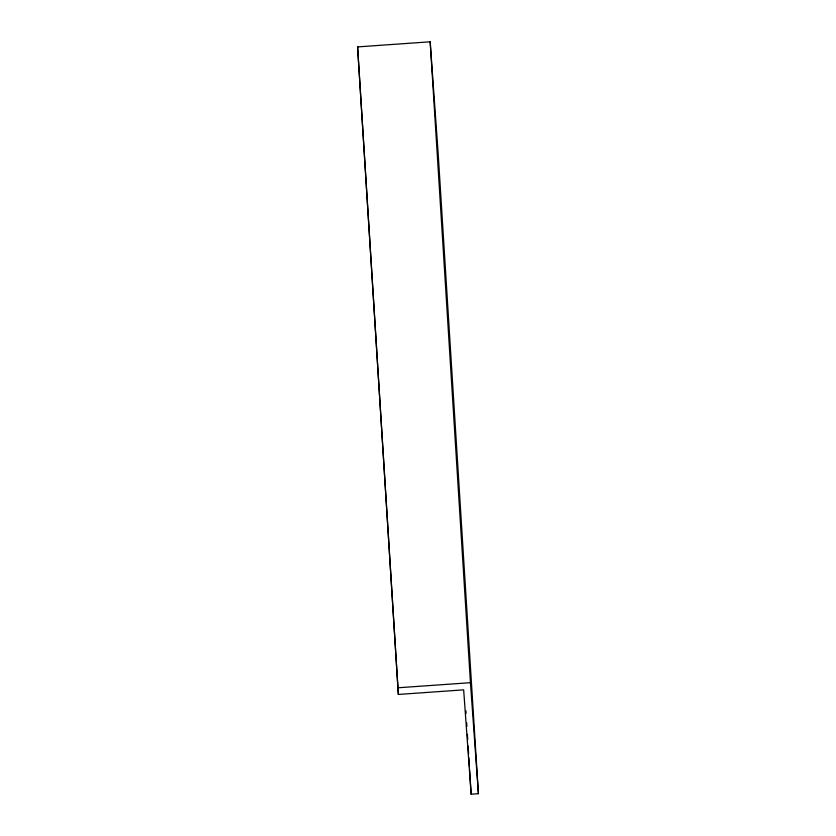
<?xml version="1.0" encoding="UTF-8"?>
<svg xmlns="http://www.w3.org/2000/svg" width="836" height="836" viewBox="0 0 836 836"><rect width="100%" height="100%" fill="white"/><g stroke="black" fill="none" stroke-linecap="round" stroke-linejoin="round"><path stroke-width="1.25" d="M357.589 46.9L430.174 41.8L438.127 152.81L478.411 793.688L471.149 794.2L463.666 689.857L398.354 694.444L357.589 46.9L398.354 694.444M397.873 687.788L470.449 682.688L430.174 41.8M470.449 682.688L478.411 793.688M465.913 710.83L466.07 713.442M466.645 722.555L466.896 726.463M467.387 734.28L467.711 739.494M468.118 746.005L468.609 753.821M468.86 757.729L469.435 766.842M469.592 769.454L471.149 794.2"/></g></svg>
